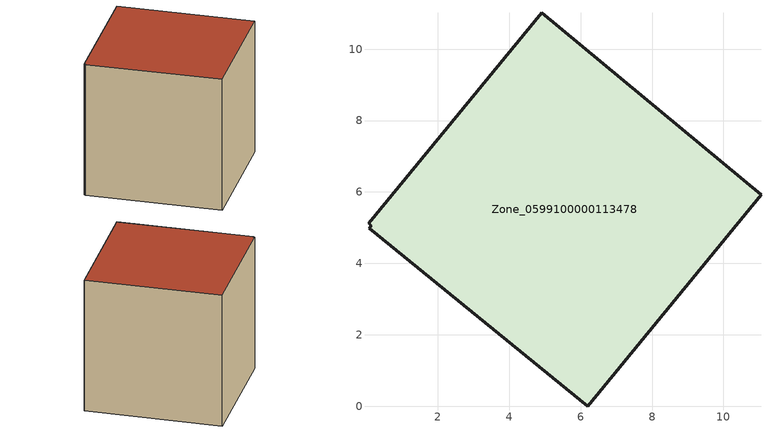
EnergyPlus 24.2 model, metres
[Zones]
Zone_0599100000113478
 floor ground (C_G): 4.91,11.02 11.05,5.93 6.2,0 0.08,4.99 0.14,5.05 0.06,5.12 z0
 wall outside (C_F): 6.2,0 11.05,5.93 4.91,11.02 0.06,5.12 0.14,5.05 0.08,4.99 6.2,0 z0:8.15
 roof outside (C_R): 11.05,5.93 4.91,11.02 0.06,5.12 0.14,5.05 0.08,4.99 6.2,0 z8.15
[BUILDING]
Pand.0599100000113478: North Axis=0; Terrain=City; Loads Convergence Tolerance Value=0.04; Temperature Convergence Tolerance Value=0.4; Solar Distribution=FullExterior; Maximum Number of Warmup Days=25; Minimum Number of Warmup Days=1
[Site:Location]
Rotterdam.The.Hague.AP_ZH_NLD Design_Conditions: Latitude=51.96; Longitude=4.45; Time Zone=1; Elevation=-4.5
[SITE:GROUNDTEMPERATURE:BUILDINGSURFACE]
18, 18, 18, 18, 18, 18, 18, 18, 18, 18, 18, 18
[MATERIAL] Thermal Absorptance=0.9; Solar Absorptance=0.7; Visible Absorptance=0.7
Name | Roughness | Thickness | Conductivity | Density | Specific Heat
G.TC.1946-1964 | MediumSmooth | 0.15 | 1 | 540 | 1210
F.TC.1946-1964 | Rough | 0.3 | 0.857143 | 1920 | 840
R.TC.1946-1964 | MediumRough | 0.2 | 0.235294 | 1500 | 1000
[CONSTRUCTION]
C_G: G.TC.1946-1964
C_F: F.TC.1946-1964
C_R: R.TC.1946-1964
[ZONE]
Zone_0599100000113478: Type=1; Multiplier=1; Ceiling Height=Autocalculate; Volume=Autocalculate; Floor Area=autocalculate; Part of Total Floor Area=Yes
[ZONEINFILTRATION:DESIGNFLOWRATE]
Infil_Zone_0599100000113478: Zone or ZoneList or Space or SpaceList=Zone_0599100000113478; Schedule=AlwaysOn; Design Flow Rate Calculation Method=Flow/Area; Flow Rate per Floor Area=0.003; Constant Term Coefficient=1; Temperature Term Coefficient=0; Velocity Term Coefficient=0; Velocity Squared Term Coefficient=0
[HVACTEMPLATE:ZONE:IDEALLOADSAIRSYSTEM]
Zone_0599100000113478: Maximum Heating Supply Air Temperature=50; Minimum Cooling Supply Air Temperature=13; Maximum Heating Supply Air Humidity Ratio=0.0156; Minimum Cooling Supply Air Humidity Ratio=0.0077; Heating Limit=NoLimit; Cooling Limit=NoLimit; Dehumidification Control Type=ConstantSensibleHeatRatio; Cooling Sensible Heat Ratio=0.7; Dehumidification Setpoint=60; Humidification Control Type=None; Humidification Setpoint=30; Outdoor Air Method=None; Outdoor Air Flow Rate per Person=0.00944; Outdoor Air Flow Rate per Zone Floor Area=0; Outdoor Air Flow Rate per Zone=0; Demand Controlled Ventilation Type=None; Outdoor Air Economizer Type=NoEconomizer; Heat Recovery Type=None; Sensible Heat Recovery Effectiveness=0.7; Latent Heat Recovery Effectiveness=0.65
[ZONECONTROL:THERMOSTAT]
ThermostatControl_Zone_0599100000113478: Zone or ZoneList=Zone_0599100000113478; Control Type Schedule=DualSetpointControlType; Control 1=Thermostat_Zone_0599100000113478; Temperature Difference Between Cutout And Setpoint=0
[THERMOSTATSETPOINT:DUALSETPOINT]
Thermostat_Zone_0599100000113478: Heating Setpoint Temperature Schedule=HeatingSetpoint_Zone_0599100000113478; Cooling Setpoint Temperature Schedule=CoolingSetpoint_Zone_0599100000113478
[SCHEDULE:COMPACT]
HeatingSetpoint_Zone_0599100000113478: Through: 12/31, For: AllDays, Until: 24:00, 21
CoolingSetpoint_Zone_0599100000113478: Through: 12/31, For: AllDays, Until: 24:00, 24
DualSetpointControlType: Through: 12/31, For: AllDays, Until: 24:00, 4
AlwaysOn: Through: 12/31, For: AllDays, Until: 24:00, 1
